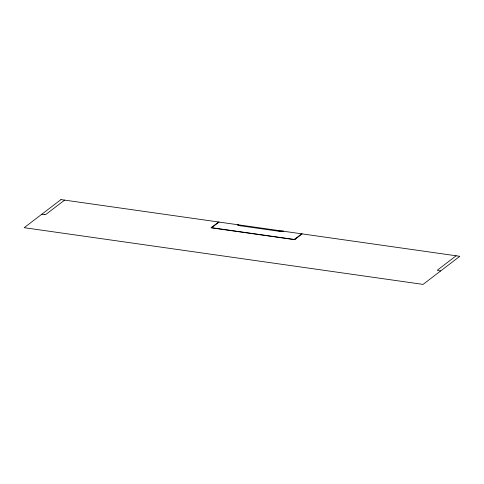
<?xml version="1.0" encoding="UTF-8"?>
<svg xmlns="http://www.w3.org/2000/svg" width="484" height="484" viewBox="0 0 484 484"><rect width="100%" height="100%" fill="white"/><g stroke="black" fill="none" stroke-linecap="round" stroke-linejoin="round"><path stroke-width="0.73" d="M440.646 270.949L438.087 270.58A1.452 0.49 -0.4 0 1 437.494 270.066L456.146 255.788M64.62 200.11L45.926 214.376A1.452 0.49 -0.4 0 1 44.389 214.587M218.587 222.005L211.012 227.795L294.605 239.683L302.173 233.893M219.083 222.077L211.732 227.698L294.326 239.441L301.677 233.82M44.389 214.587L41.812 214.231M278.984 231.261L283.4 231.225L278.984 231.261L240.312 225.762L237.293 224.788L240.427 225.78M212.706 226.5L213.202 226.572M295.797 238.322L296.293 238.388M211.823 227.177L212.319 227.244M294.913 238.993L295.409 239.066M60.96 199.589L24.2 227.692L423.064 284.392L459.8 256.308L60.96 199.589"/></g></svg>
